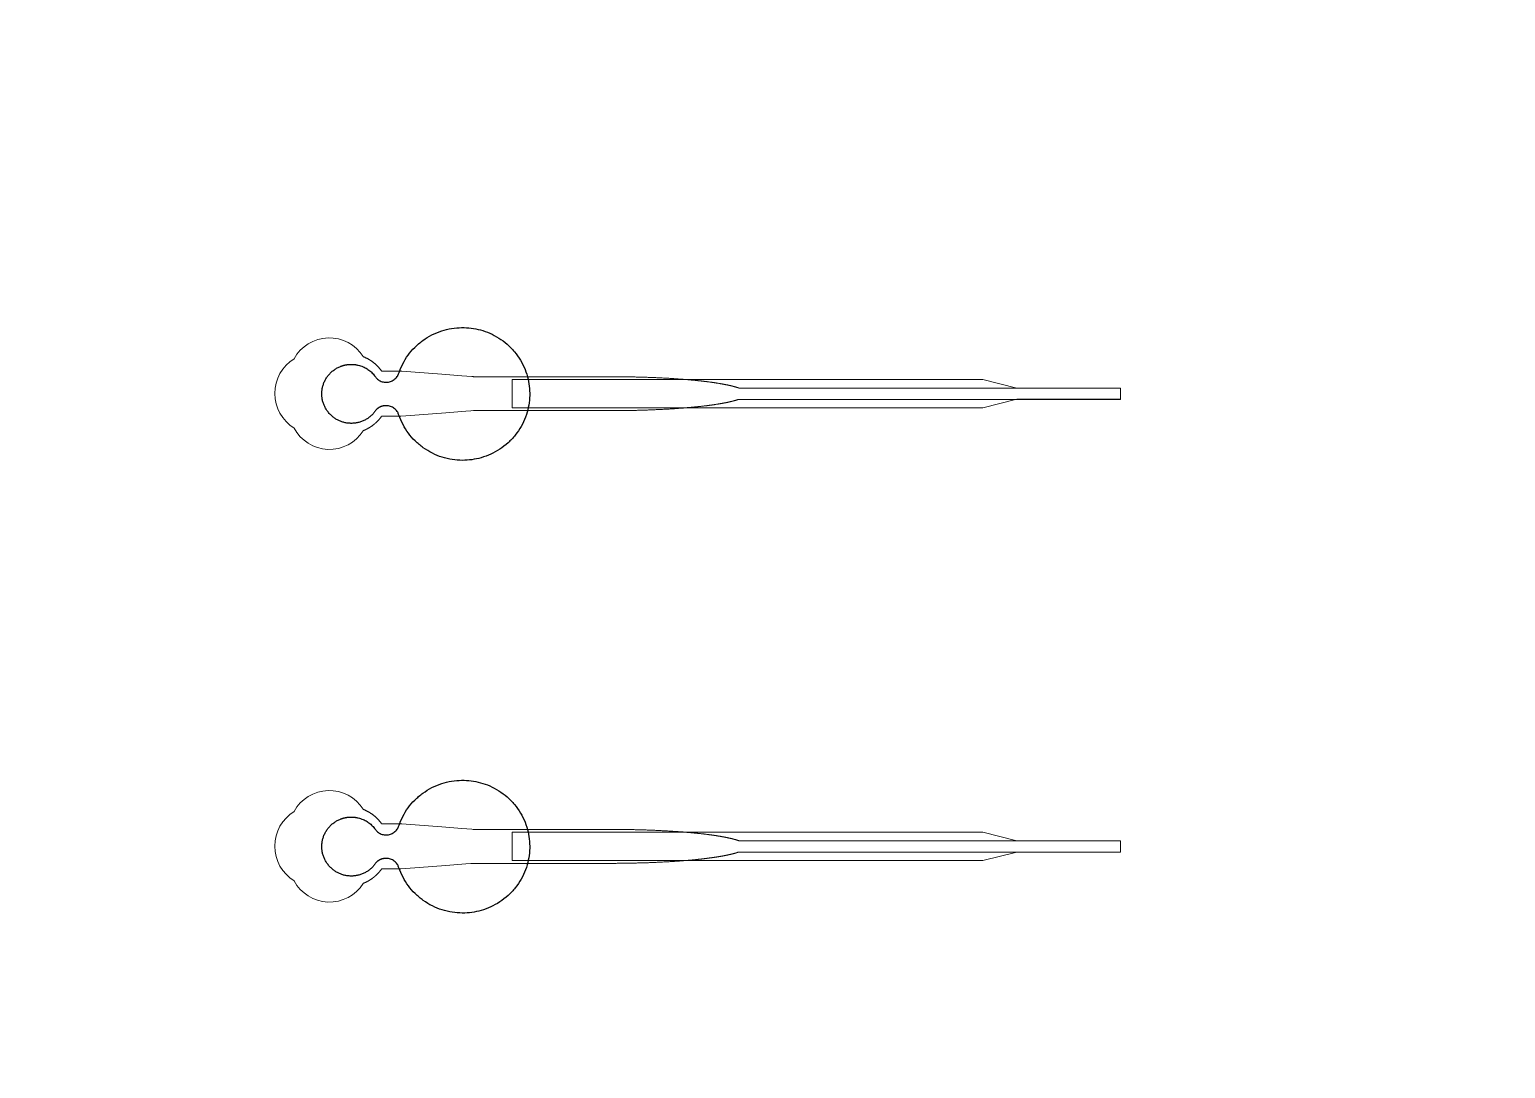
# Model space of a CAD drawing. Header units: inches. Extents: x -52997 to 52003, y -52254 to 52746.
# Drawn here: x 5140 to 11659, y -10988 to -6398 of the extents above; entities that cross this region are included whole.
import ezdxf

# ---------------------------------------------------------------- set-up
doc = ezdxf.new("R2010")
doc.units = ezdxf.units.IN
doc.header["$MEASUREMENT"] = 0
doc.layers.add('1', color=1, linetype='Continuous')
doc.layers.add('2', color=140, linetype='Continuous', lineweight=0)
doc.layers.add('3', color=90, linetype='Continuous', lineweight=0)

msp = doc.modelspace()

# ---------------------------------------------------------------- linework, layer by layer
at = {"layer": '1'}
for points in [[(-16283.4, -47485.7), (0, -47485.7), (16283.4, -47485.7, 5.999107)], [(-16250, -47285.7), (0, -47285.7), (16250, -47285.7, 5.986812)], [(-13685.8, -45485.7), (0, -45485.7), (13685.8, -45485.7, 6.794322)]]:
    msp.add_lwpolyline(points, format="xyb", close=True, dxfattribs=at)
msp.add_circle((-497.2, 245.8), 52500, dxfattribs=at)
for points in [[(6670.7, -8078.6), (6692.9, -8055.5), (6724.6, -8060.7), (6756.2, -8065.9), (6769.8, -8094.9), (6845.2, -8335.8), (7097.3, -8298.1), (7349.3, -8260.4), (7349.4, -8008.3), (7349.5, -7756.1), (7097.5, -7718.2), (6845.6, -7680.3), (6769.9, -7921.1), (6756.7, -7949.6), (6725.8, -7955.3), (6695, -7961.1), (6672.4, -7939.3), (6621, -7855.9), (6526.6, -7882), (6432.2, -7908.1), (6431.1, -8006), (6429.9, -8104), (6523.6, -8132.4), (6617.3, -8160.8), (6670.7, -8078.6)], [(6670.7, -10078.6), (6692.9, -10055.5), (6724.6, -10060.7), (6756.2, -10065.9), (6769.8, -10094.9), (6845.2, -10335.8), (7097.3, -10298.1), (7349.3, -10260.4), (7349.4, -10008.3), (7349.5, -9756.1), (7097.5, -9718.2), (6845.6, -9680.3), (6769.9, -9921.1), (6756.7, -9949.6), (6725.8, -9955.3), (6695, -9961.1), (6672.4, -9939.3), (6621, -9855.9), (6526.6, -9882), (6432.2, -9908.1), (6431.1, -10006), (6429.9, -10104), (6523.6, -10132.4), (6617.3, -10160.8), (6670.7, -10078.6)]]:
    msp.add_rational_spline(points, [1, 0.884783429184, 1, 0.884783429184, 1, 0.758252289935, 1, 0.758252289935, 1, 0.758252289935, 1, 0.758252289935, 1, 0.888941908896, 1, 0.888941908896, 1, 0.79946124759, 1, 0.79946124759, 1, 0.79946124759, 1, 0.79946124759, 1], degree=2, knots=[0, 0, 0, 0.969535, 0.969535, 1.939069, 1.939069, 3.359405, 3.359405, 4.779741, 4.779741, 6.200078, 6.200078, 7.620414, 7.620414, 8.571947, 8.571947, 9.52348, 9.52348, 10.812277, 10.812277, 12.101074, 12.101074, 13.389871, 13.389871, 14.678668, 14.678668, 14.678668], dxfattribs=at)
at = {"layer": '2'}
for points in [[(-16283.4, -47485.7), (0, -47485.7), (16283.4, -47485.7, 5.999107)], [(-16250, -47285.7), (0, -47285.7), (16250, -47285.7, 5.986812)], [(-13685.8, -45485.7), (0, -45485.7), (13685.8, -45485.7, 6.794322)], [(6613.5, -8170.4), (6613.8, -8170.3), (6614.6, -8170), (6615.5, -8169.7), (6616.3, -8169.3), (6617.2, -8169), (6618, -8168.6), (6618.9, -8168.3), (6619.7, -8167.9), (6620.6, -8167.5), (6621.4, -8167.2), (6622.3, -8166.8), (6623.1, -8166.4), (6624, -8166), (6624.8, -8165.6), (6625.7, -8165.2), (6626.6, -8164.8), (6627.4, -8164.4), (6628.3, -8163.9), (6629.1, -8163.5), (6630, -8163.1), (6630.8, -8162.6), (6631.7, -8162.2), (6632.6, -8161.7), (6633.4, -8161.3), (6634.3, -8160.8), (6635.1, -8160.3), (6636, -8159.9), (6636.8, -8159.4), (6637.7, -8158.9), (6638.6, -8158.4), (6639.4, -8157.9), (6640.3, -8157.4), (6641.1, -8156.9), (6642, -8156.4), (6642.8, -8155.8), (6643.7, -8155.3), (6644.5, -8154.8), (6645.4, -8154.2), (6646.2, -8153.7), (6647, -8153.1), (6647.9, -8152.6), (6648.7, -8152), (6649.5, -8151.4), (6650.4, -8150.9), (6651.2, -8150.3), (6652, -8149.7), (6652.9, -8149.1), (6653.7, -8148.5), (6654.5, -8147.9), (6655.3, -8147.3), (6656.2, -8146.7), (6657, -8146.1), (6657.8, -8145.5), (6658.6, -8144.8), (6659.4, -8144.2), (6660.2, -8143.6), (6661, -8142.9), (6661.8, -8142.3), (6662.6, -8141.7), (6663.4, -8141), (6664.1, -8140.4), (6664.9, -8139.7), (6665.7, -8139), (6666.5, -8138.4), (6667.2, -8137.7), (6668, -8137), (6668.8, -8136.3), (6669.5, -8135.7), (6670.3, -8135), (6671, -8134.3), (6671.8, -8133.6), (6672.5, -8132.9), (6673.2, -8132.2), (6674, -8131.5), (6674.7, -8130.8), (6675.4, -8130.1), (6676.1, -8129.3), (6676.8, -8128.6), (6677.5, -8127.9), (6678.2, -8127.2), (6678.9, -8126.4), (6679.6, -8125.7), (6680.3, -8125), (6681, -8124.3), (6681.7, -8123.5), (6682.3, -8122.8), (6683, -8122), (6683.7, -8121.3), (6684.3, -8120.5), (6684.9, -8119.8), (6685.6, -8119), (6686.2, -8118.3), (6686.8, -8117.5), (6687.5, -8116.8), (6688.1, -8116), (6688.7, -8115.3), (6689.3, -8114.5), (6689.9, -8113.7), (6690.5, -8113), (6691.1, -8112.2), (6691.7, -8111.4), (6692.2, -8110.7), (6692.8, -8109.9), (6693.3, -8109.1), (6693.9, -8108.4), (6694.4, -8107.6), (6695, -8106.8), (6738.6, -8106.8), (6760.4, -8106.8), (6771.3, -8106.8), (6774, -8106.8), (6775.4, -8106.8), (6775.4, -8106.8), (6775.4, -8106.8), (6775.4, -8106.8), (6775.4, -8106.8), (6775.4, -8106.8), (6775.5, -8106.8), (6775.9, -8106.8), (6776.6, -8106.7), (6777.9, -8106.6), (6780.7, -8106.4), (6802.8, -8104.7), (6979.4, -8091.2), (7067.8, -8084.4), (7089.8, -8082.7), (7100.9, -8081.9), (7101.2, -8081.8), (7101.3, -8081.8), (7101.3, -8081.8), (7101.4, -8081.8), (7101.5, -8081.8), (7101.9, -8081.8), (7362.4, -8081.8), (7368.6, -8081.8), (7381.2, -8081.8), (7481.7, -8081.8), (7682.7, -8081.8), (7695.3, -8081.8), (7701.6, -8081.8), (7704.7, -8081.8), (7706.3, -8081.8), (7706.7, -8081.8), (7706.9, -8081.8), (7707, -8081.8), (7707, -8081.8), (7707.1, -8081.8), (7707.1, -8081.8), (7707.6, -8081.8), (7712.2, -8081.8), (7716.8, -8081.8), (7721.5, -8081.8), (7726.1, -8081.8), (7730.7, -8081.8), (7735.4, -8081.7), (7740.1, -8081.7), (7744.7, -8081.7), (7749.4, -8081.6), (7754.1, -8081.6), (7758.8, -8081.6), (7763.6, -8081.5), (7768.3, -8081.4), (7773, -8081.4), (7777.8, -8081.3), (7782.5, -8081.2), (7787.3, -8081.2), (7792.1, -8081.1), (7796.9, -8081), (7801.7, -8080.9), (7806.5, -8080.8), (7811.3, -8080.7), (7816.1, -8080.6), (7820.9, -8080.5), (7825.7, -8080.3), (7830.5, -8080.2), (7835.3, -8080.1), (7840.2, -8080), (7845, -8079.8), (7849.8, -8079.7), (7854.7, -8079.5), (7859.5, -8079.4), (7864.3, -8079.2), (7869.2, -8079), (7874, -8078.9), (7878.8, -8078.7), (7883.6, -8078.5), (7888.5, -8078.3), (7893.3, -8078.1), (7898.1, -8077.9), (7902.9, -8077.7), (7907.7, -8077.5), (7912.5, -8077.3), (7917.3, -8077.1), (7922.1, -8076.8), (7926.9, -8076.6), (7931.7, -8076.4), (7936.5, -8076.1), (7941.2, -8075.9), (7946, -8075.6), (7950.7, -8075.4), (7955.5, -8075.1), (7960.2, -8074.8), (7964.9, -8074.6), (7969.6, -8074.3), (7974.3, -8074), (7978.9, -8073.7), (7983.6, -8073.4), (7988.2, -8073.1), (7992.8, -8072.8), (7997.4, -8072.5), (8002, -8072.1), (8006.6, -8071.8), (8008.9, -8071.6), (8011.2, -8071.5), (8013.4, -8071.3), (8015.7, -8071.1), (8018, -8071), (8020.2, -8070.8), (8022.5, -8070.6), (8024.7, -8070.5), (8027, -8070.3), (8029.2, -8070.1), (8031.4, -8069.9), (8033.6, -8069.7), (8035.9, -8069.6), (8038.1, -8069.4), (8040.3, -8069.2), (8042.5, -8069), (8044.7, -8068.8), (8046.9, -8068.6), (8049.1, -8068.5), (8051.3, -8068.3), (8053.4, -8068.1), (8055.6, -8067.9), (8057.8, -8067.7), (8059.9, -8067.5), (8062.1, -8067.3), (8064.2, -8067.1), (8066.3, -8066.9), (8068.5, -8066.7), (8070.6, -8066.5), (8072.7, -8066.3), (8074.8, -8066.1), (8076.9, -8065.9), (8079, -8065.7), (8081.1, -8065.5), (8083.2, -8065.3), (8085.3, -8065.1), (8087.4, -8064.8), (8089.4, -8064.6), (8091.5, -8064.4), (8093.5, -8064.2), (8095.6, -8064), (8097.6, -8063.8), (8099.6, -8063.5), (8101.6, -8063.3), (8103.7, -8063.1), (8105.7, -8062.9), (8107.7, -8062.7), (8109.6, -8062.4), (8111.6, -8062.2), (8113.6, -8062), (8115.6, -8061.8), (8117.5, -8061.5), (8119.5, -8061.3), (8121.4, -8061.1), (8123.3, -8060.8), (8125.3, -8060.6), (8127.2, -8060.4), (8129.1, -8060.1), (8131, -8059.9), (8132.9, -8059.7), (8134.8, -8059.4), (8136.6, -8059.2), (8138.5, -8058.9), (8140.4, -8058.7), (8142.2, -8058.5), (8144.1, -8058.2), (8145.9, -8058), (8147.7, -8057.7), (8149.5, -8057.5), (8151.3, -8057.2), (8153.1, -8057), (8154.9, -8056.7), (8156.7, -8056.5), (8158.4, -8056.2), (8160.2, -8056), (8161.9, -8055.7), (8163.7, -8055.5), (8165.4, -8055.2), (8167.1, -8055), (8168.8, -8054.7), (8170.5, -8054.5), (8172.2, -8054.2), (8173.9, -8053.9), (8175.6, -8053.7), (8177.3, -8053.4), (8178.9, -8053.2), (8180.6, -8052.9), (8182.2, -8052.6), (8183.8, -8052.4), (8185.4, -8052.1), (8187, -8051.8), (8188.6, -8051.6), (8190.2, -8051.3), (8191.8, -8051), (8193.3, -8050.8), (8194.9, -8050.5), (8196.4, -8050.2), (8198, -8050), (8199.5, -8049.7), (8201, -8049.4), (8202.5, -8049.1), (8204, -8048.9), (8205.5, -8048.6), (8206.9, -8048.3), (8208.4, -8048), (8209.9, -8047.8), (8211.3, -8047.5), (8212.7, -8047.2), (8214.1, -8046.9), (8215.6, -8046.6), (8217, -8046.4), (8218.3, -8046.1), (8219.7, -8045.8), (8221.1, -8045.5), (8222.4, -8045.2), (8223.8, -8044.9), (8225.1, -8044.7), (8226.4, -8044.4), (8227.7, -8044.1), (8229, -8043.8), (8230.3, -8043.5), (8231.6, -8043.2), (8232.9, -8043), (8234.1, -8042.7), (8235.4, -8042.4), (8236.6, -8042.1), (8237.9, -8041.8), (8239.1, -8041.5), (8240.3, -8041.2), (8241.5, -8040.9), (8242.6, -8040.6), (8243.8, -8040.3), (8245, -8040.1), (8246.1, -8039.8), (8247.3, -8039.5), (8248.4, -8039.2), (8249.5, -8038.9), (8250.6, -8038.6), (8251.7, -8038.3), (8252.8, -8038), (8253.9, -8037.7), (8254.9, -8037.4), (8256, -8037.1), (8257, -8036.8), (8258, -8036.5), (8259.1, -8036.2), (8260.1, -8035.9), (8261, -8035.6), (8262, -8035.3), (8263, -8035), (8264, -8034.7), (8264.9, -8034.4), (8265.9, -8034.1), (8266.8, -8033.8), (8267.7, -8033.5), (8268.6, -8033.2), (8269.5, -8032.9), (8270.4, -8032.6), (8271.3, -8032.3), (8272.7, -8031.9), (9958.3, -8032), (9958.3, -7981.8), (8272.7, -7981.8), (8272.5, -7981.7), (8271.6, -7981.4), (8270.7, -7981.1), (8269.8, -7980.8), (8269, -7980.5), (8268, -7980.2), (8267.1, -7979.9), (8266.2, -7979.6), (8265.3, -7979.3), (8264.3, -7979), (8263.4, -7978.7), (8262.4, -7978.4), (8261.4, -7978.1), (8260.4, -7977.8), (8259.4, -7977.5), (8258.4, -7977.2), (8257.4, -7976.9), (8256.3, -7976.6), (8255.3, -7976.3), (8254.2, -7976.1), (8253.1, -7975.8), (8252.1, -7975.5), (8251, -7975.2), (8249.9, -7974.9), (8248.7, -7974.6), (8247.6, -7974.3), (8246.5, -7974), (8245.3, -7973.7), (8244.2, -7973.4), (8243, -7973.1), (8241.8, -7972.8), (8240.6, -7972.5), (8239.4, -7972.2), (8238.2, -7971.9), (8237, -7971.7), (8235.7, -7971.4), (8234.5, -7971.1), (8233.2, -7970.8), (8232, -7970.5), (8230.7, -7970.2), (8229.4, -7969.9), (8228.1, -7969.6), (8226.8, -7969.4), (8225.5, -7969.1), (8224.1, -7968.8), (8222.8, -7968.5), (8221.4, -7968.2), (8220.1, -7967.9), (8218.7, -7967.7), (8217.3, -7967.4), (8215.9, -7967.1), (8214.5, -7966.8), (8213.1, -7966.5), (8211.7, -7966.3), (8210.2, -7966), (8208.8, -7965.7), (8207.3, -7965.4), (8205.8, -7965.1), (8204.3, -7964.9), (8202.9, -7964.6), (8201.4, -7964.3), (8199.8, -7964), (8198.3, -7963.8), (8196.8, -7963.5), (8195.2, -7963.2), (8193.7, -7963), (8192.1, -7962.7), (8190.6, -7962.4), (8189, -7962.2), (8187.4, -7961.9), (8185.8, -7961.6), (8184.2, -7961.4), (8182.5, -7961.1), (8180.9, -7960.8), (8179.3, -7960.6), (8177.6, -7960.3), (8175.9, -7960), (8174.3, -7959.8), (8172.6, -7959.5), (8170.9, -7959.3), (8169.2, -7959), (8167.5, -7958.7), (8165.8, -7958.5), (8164, -7958.2), (8162.3, -7958), (8160.6, -7957.7), (8158.8, -7957.5), (8157, -7957.2), (8155.3, -7957), (8153.5, -7956.7), (8151.7, -7956.5), (8149.9, -7956.2), (8148.1, -7956), (8146.3, -7955.7), (8144.4, -7955.5), (8142.6, -7955.2), (8140.7, -7955), (8138.9, -7954.8), (8137, -7954.5), (8135.1, -7954.3), (8133.3, -7954), (8131.4, -7953.8), (8129.5, -7953.6), (8127.6, -7953.3), (8125.7, -7953.1), (8123.7, -7952.9), (8121.8, -7952.6), (8119.9, -7952.4), (8117.9, -7952.2), (8116, -7951.9), (8114, -7951.7), (8112, -7951.5), (8110.1, -7951.3), (8108.1, -7951), (8106.1, -7950.8), (8104.1, -7950.6), (8102.1, -7950.4), (8100.1, -7950.2), (8098, -7949.9), (8096, -7949.7), (8094, -7949.5), (8091.9, -7949.3), (8089.9, -7949.1), (8087.8, -7948.9), (8085.7, -7948.7), (8083.7, -7948.4), (8081.6, -7948.2), (8079.5, -7948), (8077.4, -7947.8), (8075.3, -7947.6), (8073.2, -7947.4), (8071.1, -7947.2), (8069, -7947), (8066.8, -7946.8), (8064.7, -7946.6), (8062.6, -7946.4), (8060.4, -7946.2), (8058.3, -7946), (8056.1, -7945.8), (8053.9, -7945.6), (8051.8, -7945.4), (8049.6, -7945.3), (8047.4, -7945.1), (8045.2, -7944.9), (8043, -7944.7), (8040.8, -7944.5), (8038.6, -7944.3), (8036.4, -7944.1), (8034.2, -7944), (8032, -7943.8), (8029.8, -7943.6), (8027.5, -7943.4), (8025.3, -7943.2), (8023, -7943.1), (8020.8, -7942.9), (8018.6, -7942.7), (8016.3, -7942.6), (8014, -7942.4), (8011.8, -7942.2), (8009.5, -7942.1), (8005, -7941.7), (8000.4, -7941.4), (7995.8, -7941.1), (7991.2, -7940.8), (7986.6, -7940.5), (7982, -7940.2), (7977.3, -7939.9), (7972.7, -7939.6), (7968, -7939.3), (7963.3, -7939), (7958.6, -7938.7), (7953.9, -7938.5), (7949.2, -7938.2), (7944.4, -7937.9), (7939.7, -7937.7), (7935, -7937.5), (7930.2, -7937.2), (7925.4, -7937), (7920.7, -7936.7), (7915.9, -7936.5), (7911.1, -7936.3), (7906.3, -7936.1), (7901.5, -7935.9), (7896.7, -7935.7), (7891.9, -7935.5), (7887.1, -7935.3), (7882.3, -7935.1), (7877.5, -7934.9), (7872.7, -7934.7), (7867.9, -7934.6), (7863.1, -7934.4), (7858.3, -7934.3), (7853.5, -7934.1), (7848.7, -7933.9), (7843.9, -7933.8), (7839.1, -7933.7), (7834.3, -7933.5), (7829.5, -7933.4), (7824.7, -7933.3), (7819.9, -7933.2), (7815.1, -7933.1), (7810.3, -7932.9), (7805.6, -7932.8), (7800.8, -7932.8), (7796, -7932.7), (7791.3, -7932.6), (7786.5, -7932.5), (7781.8, -7932.4), (7777.1, -7932.3), (7772.3, -7932.3), (7767.6, -7932.2), (7762.9, -7932.2), (7758.2, -7932.1), (7753.6, -7932.1), (7748.9, -7932), (7744.2, -7932), (7739.6, -7931.9), (7735, -7931.9), (7730.3, -7931.9), (7725.7, -7931.9), (7721.1, -7931.9), (7718.8, -7931.8), (7718.3, -7931.8), (7718, -7931.8), (7717.8, -7931.8), (7717.6, -7931.8), (7716, -7931.8), (7709.7, -7931.8), (7696.9, -7931.8), (7645.9, -7931.8), (7442, -7931.8), (7391, -7931.8), (7365.5, -7931.8), (7359.1, -7931.8), (7357.5, -7931.8), (7101.8, -7931.8), (7101.4, -7931.8), (7101.3, -7931.8), (7101.3, -7931.8), (7101.3, -7931.8), (7101.2, -7931.8), (7100.8, -7931.8), (7099.5, -7931.7), (7093.9, -7931.3), (7049.8, -7927.9), (6961.4, -7921.1), (6784.8, -7907.6), (6779.3, -7907.1), (6776.5, -7906.9), (6775.8, -7906.9), (6775.5, -7906.8), (6775.4, -7906.8), (6775.4, -7906.8), (6775.4, -7906.8), (6775.4, -7906.8), (6775.4, -7906.8), (6775.3, -7906.8), (6775, -7906.8), (6772.3, -7906.8), (6766.8, -7906.8), (6755.9, -7906.8), (6734.1, -7906.8), (6712.3, -7906.8), (6701.4, -7906.8), (6696, -7906.8), (6695.3, -7906.8), (6695.1, -7906.8), (6695.1, -7906.8), (6695, -7906.8), (6695, -7906.8), (6695, -7906.8), (6695, -7906.8), (6694.6, -7906.2), (6693.8, -7905.1), (6693, -7904), (6692.2, -7902.9), (6691.3, -7901.8), (6690.5, -7900.6), (6689.6, -7899.5), (6688.7, -7898.4), (6687.8, -7897.3), (6686.9, -7896.2), (6686, -7895.1), (6685.1, -7894), (6684.2, -7892.9), (6683.2, -7891.8), (6682.2, -7890.7), (6681.3, -7889.6), (6680.3, -7888.5), (6679.3, -7887.5), (6678.3, -7886.4), (6677.2, -7885.3), (6676.2, -7884.3), (6675.1, -7883.2), (6674.1, -7882.2), (6673, -7881.1), (6671.9, -7880.1), (6670.8, -7879), (6669.7, -7878), (6668.6, -7877), (6667.4, -7876), (6666.3, -7875), (6665.1, -7874), (6664, -7873), (6662.8, -7872), (6661.6, -7871), (6660.4, -7870.1), (6659.2, -7869.1), (6658, -7868.2), (6656.8, -7867.2), (6655.5, -7866.3), (6654.3, -7865.4), (6653, -7864.5), (6651.7, -7863.6), (6650.5, -7862.7), (6649.2, -7861.8), (6647.9, -7861), (6646.6, -7860.1), (6645.3, -7859.3), (6643.9, -7858.4), (6642.6, -7857.6), (6641.3, -7856.8), (6639.9, -7856), (6638.6, -7855.2), (6637.2, -7854.4), (6635.9, -7853.6), (6634.5, -7852.9), (6633.1, -7852.1), (6631.7, -7851.4), (6630.3, -7850.7), (6629, -7850), (6627.6, -7849.3), (6626.1, -7848.6), (6624.7, -7848), (6623.3, -7847.3), (6621.9, -7846.7), (6620.5, -7846.1), (6619.1, -7845.5), (6617.6, -7844.9), (6616.2, -7844.3), (6614.8, -7843.7), (6613.5, -7843.2, 0.576044), (6309, -7852.6, 0.560065), (6309, -8159.1, 0.578435)], [(6613.5, -10170.4), (6613.8, -10170.3), (6614.6, -10170), (6615.5, -10169.7), (6616.3, -10169.3), (6617.2, -10169), (6618, -10168.6), (6618.9, -10168.3), (6619.7, -10167.9), (6620.6, -10167.5), (6621.4, -10167.2), (6622.3, -10166.8), (6623.1, -10166.4), (6624, -10166), (6624.8, -10165.6), (6625.7, -10165.2), (6626.6, -10164.8), (6627.4, -10164.4), (6628.3, -10163.9), (6629.1, -10163.5), (6630, -10163.1), (6630.8, -10162.6), (6631.7, -10162.2), (6632.6, -10161.7), (6633.4, -10161.3), (6634.3, -10160.8), (6635.1, -10160.3), (6636, -10159.9), (6636.8, -10159.4), (6637.7, -10158.9), (6638.6, -10158.4), (6639.4, -10157.9), (6640.3, -10157.4), (6641.1, -10156.9), (6642, -10156.4), (6642.8, -10155.8), (6643.7, -10155.3), (6644.5, -10154.8), (6645.4, -10154.2), (6646.2, -10153.7), (6647, -10153.1), (6647.9, -10152.6), (6648.7, -10152), (6649.5, -10151.4), (6650.4, -10150.9), (6651.2, -10150.3), (6652, -10149.7), (6652.9, -10149.1), (6653.7, -10148.5), (6654.5, -10147.9), (6655.3, -10147.3), (6656.2, -10146.7), (6657, -10146.1), (6657.8, -10145.5), (6658.6, -10144.8), (6659.4, -10144.2), (6660.2, -10143.6), (6661, -10142.9), (6661.8, -10142.3), (6662.6, -10141.7), (6663.4, -10141), (6664.1, -10140.4), (6664.9, -10139.7), (6665.7, -10139), (6666.5, -10138.4), (6667.2, -10137.7), (6668, -10137), (6668.8, -10136.3), (6669.5, -10135.7), (6670.3, -10135), (6671, -10134.3), (6671.8, -10133.6), (6672.5, -10132.9), (6673.2, -10132.2), (6674, -10131.5), (6674.7, -10130.8), (6675.4, -10130.1), (6676.1, -10129.3), (6676.8, -10128.6), (6677.5, -10127.9), (6678.2, -10127.2), (6678.9, -10126.4), (6679.6, -10125.7), (6680.3, -10125), (6681, -10124.3), (6681.7, -10123.5), (6682.3, -10122.8), (6683, -10122), (6683.7, -10121.3), (6684.3, -10120.5), (6684.9, -10119.8), (6685.6, -10119), (6686.2, -10118.3), (6686.8, -10117.5), (6687.5, -10116.8), (6688.1, -10116), (6688.7, -10115.3), (6689.3, -10114.5), (6689.9, -10113.7), (6690.5, -10113), (6691.1, -10112.2), (6691.7, -10111.4), (6692.2, -10110.7), (6692.8, -10109.9), (6693.3, -10109.1), (6693.9, -10108.4), (6694.4, -10107.6), (6695, -10106.8), (6738.6, -10106.8), (6760.4, -10106.8), (6771.3, -10106.8), (6774, -10106.8), (6775.4, -10106.8), (6775.4, -10106.8), (6775.4, -10106.8), (6775.4, -10106.8), (6775.4, -10106.8), (6775.4, -10106.8), (6775.5, -10106.8), (6775.9, -10106.8), (6776.6, -10106.7), (6777.9, -10106.6), (6780.7, -10106.4), (6802.8, -10104.7), (6979.4, -10091.2), (7067.8, -10084.4), (7089.8, -10082.7), (7100.9, -10081.9), (7101.2, -10081.8), (7101.3, -10081.8), (7101.3, -10081.8), (7101.4, -10081.8), (7101.5, -10081.8), (7101.9, -10081.8), (7362.4, -10081.8), (7368.6, -10081.8), (7381.2, -10081.8), (7481.7, -10081.8), (7682.7, -10081.8), (7695.3, -10081.8), (7701.6, -10081.8), (7704.7, -10081.8), (7706.3, -10081.8), (7706.7, -10081.8), (7706.9, -10081.8), (7707, -10081.8), (7707, -10081.8), (7707.1, -10081.8), (7707.1, -10081.8), (7707.6, -10081.8), (7712.2, -10081.8), (7716.8, -10081.8), (7721.5, -10081.8), (7726.1, -10081.8), (7730.7, -10081.8), (7735.4, -10081.7), (7740.1, -10081.7), (7744.7, -10081.7), (7749.4, -10081.6), (7754.1, -10081.6), (7758.8, -10081.6), (7763.6, -10081.5), (7768.3, -10081.4), (7773, -10081.4), (7777.8, -10081.3), (7782.5, -10081.2), (7787.3, -10081.2), (7792.1, -10081.1), (7796.9, -10081), (7801.7, -10080.9), (7806.5, -10080.8), (7811.3, -10080.7), (7816.1, -10080.6), (7820.9, -10080.5), (7825.7, -10080.3), (7830.5, -10080.2), (7835.3, -10080.1), (7840.2, -10080), (7845, -10079.8), (7849.8, -10079.7), (7854.7, -10079.5), (7859.5, -10079.4), (7864.3, -10079.2), (7869.2, -10079), (7874, -10078.9), (7878.8, -10078.7), (7883.6, -10078.5), (7888.5, -10078.3), (7893.3, -10078.1), (7898.1, -10077.9), (7902.9, -10077.7), (7907.7, -10077.5), (7912.5, -10077.3), (7917.3, -10077.1), (7922.1, -10076.8), (7926.9, -10076.6), (7931.7, -10076.4), (7936.5, -10076.1), (7941.2, -10075.9), (7946, -10075.6), (7950.7, -10075.4), (7955.5, -10075.1), (7960.2, -10074.8), (7964.9, -10074.6), (7969.6, -10074.3), (7974.3, -10074), (7978.9, -10073.7), (7983.6, -10073.4), (7988.2, -10073.1), (7992.8, -10072.8), (7997.4, -10072.5), (8002, -10072.1), (8006.6, -10071.8), (8008.9, -10071.6), (8011.2, -10071.5), (8013.4, -10071.3), (8015.7, -10071.1), (8018, -10071), (8020.2, -10070.8), (8022.5, -10070.6), (8024.7, -10070.5), (8027, -10070.3), (8029.2, -10070.1), (8031.4, -10069.9), (8033.6, -10069.7), (8035.9, -10069.6), (8038.1, -10069.4), (8040.3, -10069.2), (8042.5, -10069), (8044.7, -10068.8), (8046.9, -10068.6), (8049.1, -10068.5), (8051.3, -10068.3), (8053.4, -10068.1), (8055.6, -10067.9), (8057.8, -10067.7), (8059.9, -10067.5), (8062.1, -10067.3), (8064.2, -10067.1), (8066.3, -10066.9), (8068.5, -10066.7), (8070.6, -10066.5), (8072.7, -10066.3), (8074.8, -10066.1), (8076.9, -10065.9), (8079, -10065.7), (8081.1, -10065.5), (8083.2, -10065.3), (8085.3, -10065.1), (8087.4, -10064.8), (8089.4, -10064.6), (8091.5, -10064.4), (8093.5, -10064.2), (8095.6, -10064), (8097.6, -10063.8), (8099.6, -10063.5), (8101.6, -10063.3), (8103.7, -10063.1), (8105.7, -10062.9), (8107.7, -10062.7), (8109.6, -10062.4), (8111.6, -10062.2), (8113.6, -10062), (8115.6, -10061.8), (8117.5, -10061.5), (8119.5, -10061.3), (8121.4, -10061.1), (8123.3, -10060.8), (8125.3, -10060.6), (8127.2, -10060.4), (8129.1, -10060.1), (8131, -10059.9), (8132.9, -10059.7), (8134.8, -10059.4), (8136.6, -10059.2), (8138.5, -10058.9), (8140.4, -10058.7), (8142.2, -10058.5), (8144.1, -10058.2), (8145.9, -10058), (8147.7, -10057.7), (8149.5, -10057.5), (8151.3, -10057.2), (8153.1, -10057), (8154.9, -10056.7), (8156.7, -10056.5), (8158.4, -10056.2), (8160.2, -10056), (8161.9, -10055.7), (8163.7, -10055.5), (8165.4, -10055.2), (8167.1, -10055), (8168.8, -10054.7), (8170.5, -10054.5), (8172.2, -10054.2), (8173.9, -10053.9), (8175.6, -10053.7), (8177.3, -10053.4), (8178.9, -10053.2), (8180.6, -10052.9), (8182.2, -10052.6), (8183.8, -10052.4), (8185.4, -10052.1), (8187, -10051.8), (8188.6, -10051.6), (8190.2, -10051.3), (8191.8, -10051), (8193.3, -10050.8), (8194.9, -10050.5), (8196.4, -10050.2), (8198, -10050), (8199.5, -10049.7), (8201, -10049.4), (8202.5, -10049.1), (8204, -10048.9), (8205.5, -10048.6), (8206.9, -10048.3), (8208.4, -10048), (8209.9, -10047.8), (8211.3, -10047.5), (8212.7, -10047.2), (8214.1, -10046.9), (8215.6, -10046.6), (8217, -10046.4), (8218.3, -10046.1), (8219.7, -10045.8), (8221.1, -10045.5), (8222.4, -10045.2), (8223.8, -10044.9), (8225.1, -10044.7), (8226.4, -10044.4), (8227.7, -10044.1), (8229, -10043.8), (8230.3, -10043.5), (8231.6, -10043.2), (8232.9, -10043), (8234.1, -10042.7), (8235.4, -10042.4), (8236.6, -10042.1), (8237.9, -10041.8), (8239.1, -10041.5), (8240.3, -10041.2), (8241.5, -10040.9), (8242.6, -10040.6), (8243.8, -10040.3), (8245, -10040.1), (8246.1, -10039.8), (8247.3, -10039.5), (8248.4, -10039.2), (8249.5, -10038.9), (8250.6, -10038.6), (8251.7, -10038.3), (8252.8, -10038), (8253.9, -10037.7), (8254.9, -10037.4), (8256, -10037.1), (8257, -10036.8), (8258, -10036.5), (8259.1, -10036.2), (8260.1, -10035.9), (8261, -10035.6), (8262, -10035.3), (8263, -10035), (8264, -10034.7), (8264.9, -10034.4), (8265.9, -10034.1), (8266.8, -10033.8), (8267.7, -10033.5), (8268.6, -10033.2), (8269.5, -10032.9), (8270.4, -10032.6), (8271.3, -10032.3), (8272.7, -10031.9), (9958.3, -10032), (9958.3, -9981.8), (8272.7, -9981.8), (8272.5, -9981.7), (8271.6, -9981.4), (8270.7, -9981.1), (8269.8, -9980.8), (8269, -9980.5), (8268, -9980.2), (8267.1, -9979.9), (8266.2, -9979.6), (8265.3, -9979.3), (8264.3, -9979), (8263.4, -9978.7), (8262.4, -9978.4), (8261.4, -9978.1), (8260.4, -9977.8), (8259.4, -9977.5), (8258.4, -9977.2), (8257.4, -9976.9), (8256.3, -9976.6), (8255.3, -9976.3), (8254.2, -9976.1), (8253.1, -9975.8), (8252.1, -9975.5), (8251, -9975.2), (8249.9, -9974.9), (8248.7, -9974.6), (8247.6, -9974.3), (8246.5, -9974), (8245.3, -9973.7), (8244.2, -9973.4), (8243, -9973.1), (8241.8, -9972.8), (8240.6, -9972.5), (8239.4, -9972.2), (8238.2, -9971.9), (8237, -9971.7), (8235.7, -9971.4), (8234.5, -9971.1), (8233.2, -9970.8), (8232, -9970.5), (8230.7, -9970.2), (8229.4, -9969.9), (8228.1, -9969.6), (8226.8, -9969.4), (8225.5, -9969.1), (8224.1, -9968.8), (8222.8, -9968.5), (8221.4, -9968.2), (8220.1, -9967.9), (8218.7, -9967.7), (8217.3, -9967.4), (8215.9, -9967.1), (8214.5, -9966.8), (8213.1, -9966.5), (8211.7, -9966.3), (8210.2, -9966), (8208.8, -9965.7), (8207.3, -9965.4), (8205.8, -9965.1), (8204.3, -9964.9), (8202.9, -9964.6), (8201.4, -9964.3), (8199.8, -9964), (8198.3, -9963.8), (8196.8, -9963.5), (8195.2, -9963.2), (8193.7, -9963), (8192.1, -9962.7), (8190.6, -9962.4), (8189, -9962.2), (8187.4, -9961.9), (8185.8, -9961.6), (8184.2, -9961.4), (8182.5, -9961.1), (8180.9, -9960.8), (8179.3, -9960.6), (8177.6, -9960.3), (8175.9, -9960), (8174.3, -9959.8), (8172.6, -9959.5), (8170.9, -9959.3), (8169.2, -9959), (8167.5, -9958.7), (8165.8, -9958.5), (8164, -9958.2), (8162.3, -9958), (8160.6, -9957.7), (8158.8, -9957.5), (8157, -9957.2), (8155.3, -9957), (8153.5, -9956.7), (8151.7, -9956.5), (8149.9, -9956.2), (8148.1, -9956), (8146.3, -9955.7), (8144.4, -9955.5), (8142.6, -9955.2), (8140.7, -9955), (8138.9, -9954.8), (8137, -9954.5), (8135.1, -9954.3), (8133.3, -9954), (8131.4, -9953.8), (8129.5, -9953.6), (8127.6, -9953.3), (8125.7, -9953.1), (8123.7, -9952.9), (8121.8, -9952.6), (8119.9, -9952.4), (8117.9, -9952.2), (8116, -9951.9), (8114, -9951.7), (8112, -9951.5), (8110.1, -9951.3), (8108.1, -9951), (8106.1, -9950.8), (8104.1, -9950.6), (8102.1, -9950.4), (8100.1, -9950.2), (8098, -9949.9), (8096, -9949.7), (8094, -9949.5), (8091.9, -9949.3), (8089.9, -9949.1), (8087.8, -9948.9), (8085.7, -9948.7), (8083.7, -9948.4), (8081.6, -9948.2), (8079.5, -9948), (8077.4, -9947.8), (8075.3, -9947.6), (8073.2, -9947.4), (8071.1, -9947.2), (8069, -9947), (8066.8, -9946.8), (8064.7, -9946.6), (8062.6, -9946.4), (8060.4, -9946.2), (8058.3, -9946), (8056.1, -9945.8), (8053.9, -9945.6), (8051.8, -9945.4), (8049.6, -9945.3), (8047.4, -9945.1), (8045.2, -9944.9), (8043, -9944.7), (8040.8, -9944.5), (8038.6, -9944.3), (8036.4, -9944.1), (8034.2, -9944), (8032, -9943.8), (8029.8, -9943.6), (8027.5, -9943.4), (8025.3, -9943.2), (8023, -9943.1), (8020.8, -9942.9), (8018.6, -9942.7), (8016.3, -9942.6), (8014, -9942.4), (8011.8, -9942.2), (8009.5, -9942.1), (8005, -9941.7), (8000.4, -9941.4), (7995.8, -9941.1), (7991.2, -9940.8), (7986.6, -9940.5), (7982, -9940.2), (7977.3, -9939.9), (7972.7, -9939.6), (7968, -9939.3), (7963.3, -9939), (7958.6, -9938.7), (7953.9, -9938.5), (7949.2, -9938.2), (7944.4, -9937.9), (7939.7, -9937.7), (7935, -9937.5), (7930.2, -9937.2), (7925.4, -9937), (7920.7, -9936.7), (7915.9, -9936.5), (7911.1, -9936.3), (7906.3, -9936.1), (7901.5, -9935.9), (7896.7, -9935.7), (7891.9, -9935.5), (7887.1, -9935.3), (7882.3, -9935.1), (7877.5, -9934.9), (7872.7, -9934.7), (7867.9, -9934.6), (7863.1, -9934.4), (7858.3, -9934.3), (7853.5, -9934.1), (7848.7, -9933.9), (7843.9, -9933.8), (7839.1, -9933.7), (7834.3, -9933.5), (7829.5, -9933.4), (7824.7, -9933.3), (7819.9, -9933.2), (7815.1, -9933.1), (7810.3, -9932.9), (7805.6, -9932.8), (7800.8, -9932.8), (7796, -9932.7), (7791.3, -9932.6), (7786.5, -9932.5), (7781.8, -9932.4), (7777.1, -9932.3), (7772.3, -9932.3), (7767.6, -9932.2), (7762.9, -9932.2), (7758.2, -9932.1), (7753.6, -9932.1), (7748.9, -9932), (7744.2, -9932), (7739.6, -9931.9), (7735, -9931.9), (7730.3, -9931.9), (7725.7, -9931.9), (7721.1, -9931.9), (7718.8, -9931.8), (7718.3, -9931.8), (7718, -9931.8), (7717.8, -9931.8), (7717.6, -9931.8), (7716, -9931.8), (7709.7, -9931.8), (7696.9, -9931.8), (7645.9, -9931.8), (7442, -9931.8), (7391, -9931.8), (7365.5, -9931.8), (7359.1, -9931.8), (7357.5, -9931.8), (7101.8, -9931.8), (7101.4, -9931.8), (7101.3, -9931.8), (7101.3, -9931.8), (7101.3, -9931.8), (7101.2, -9931.8), (7100.8, -9931.8), (7099.5, -9931.7), (7093.9, -9931.3), (7049.8, -9927.9), (6961.4, -9921.1), (6784.8, -9907.6), (6779.3, -9907.1), (6776.5, -9906.9), (6775.8, -9906.9), (6775.5, -9906.8), (6775.4, -9906.8), (6775.4, -9906.8), (6775.4, -9906.8), (6775.4, -9906.8), (6775.4, -9906.8), (6775.3, -9906.8), (6775, -9906.8), (6772.3, -9906.8), (6766.8, -9906.8), (6755.9, -9906.8), (6734.1, -9906.8), (6712.3, -9906.8), (6701.4, -9906.8), (6696, -9906.8), (6695.3, -9906.8), (6695.1, -9906.8), (6695.1, -9906.8), (6695, -9906.8), (6695, -9906.8), (6695, -9906.8), (6695, -9906.8), (6694.6, -9906.2), (6693.8, -9905.1), (6693, -9904), (6692.2, -9902.9), (6691.3, -9901.8), (6690.5, -9900.6), (6689.6, -9899.5), (6688.7, -9898.4), (6687.8, -9897.3), (6686.9, -9896.2), (6686, -9895.1), (6685.1, -9894), (6684.2, -9892.9), (6683.2, -9891.8), (6682.2, -9890.7), (6681.3, -9889.6), (6680.3, -9888.5), (6679.3, -9887.5), (6678.3, -9886.4), (6677.2, -9885.3), (6676.2, -9884.3), (6675.1, -9883.2), (6674.1, -9882.2), (6673, -9881.1), (6671.9, -9880.1), (6670.8, -9879), (6669.7, -9878), (6668.6, -9877), (6667.4, -9876), (6666.3, -9875), (6665.1, -9874), (6664, -9873), (6662.8, -9872), (6661.6, -9871), (6660.4, -9870.1), (6659.2, -9869.1), (6658, -9868.2), (6656.8, -9867.2), (6655.5, -9866.3), (6654.3, -9865.4), (6653, -9864.5), (6651.7, -9863.6), (6650.5, -9862.7), (6649.2, -9861.8), (6647.9, -9861), (6646.6, -9860.1), (6645.3, -9859.3), (6643.9, -9858.4), (6642.6, -9857.6), (6641.3, -9856.8), (6639.9, -9856), (6638.6, -9855.2), (6637.2, -9854.4), (6635.9, -9853.6), (6634.5, -9852.9), (6633.1, -9852.1), (6631.7, -9851.4), (6630.3, -9850.7), (6629, -9850), (6627.6, -9849.3), (6626.1, -9848.6), (6624.7, -9848), (6623.3, -9847.3), (6621.9, -9846.7), (6620.5, -9846.1), (6619.1, -9845.5), (6617.6, -9844.9), (6616.2, -9844.3), (6614.8, -9843.7), (6613.5, -9843.2, 0.576044), (6309, -9852.6, 0.560065), (6309, -10159.1, 0.578435)]]:
    msp.add_lwpolyline(points, format="xyb", close=True, dxfattribs=at)
for points in [[(7357.6, -8081.8), (7359.2, -8081.8), (7362.4, -8081.8)], [(7357.6, -10081.8), (7359.2, -10081.8), (7362.4, -10081.8)]]:
    msp.add_lwpolyline(points, dxfattribs=at)
msp.add_circle((-497.2, 245.8), 52500, dxfattribs=at)
at = {"layer": '3'}
for points in [[(-16283.4, -47485.7), (0, -47485.7), (16283.4, -47485.7, 5.999107)], [(-16283.4, -47485.7), (0, -47485.7), (16283.4, -47485.7, 5.999107)], [(-16250, -47285.7), (0, -47285.7), (16250, -47285.7, 5.986812)], [(-16250, -47285.7), (0, -47285.7), (16250, -47285.7, 5.986812)], [(-13685.8, -45485.7), (0, -45485.7), (13685.8, -45485.7, 6.794322)], [(-13685.8, -45485.7), (0, -45485.7), (13685.8, -45485.7, 6.794322)]]:
    msp.add_lwpolyline(points, format="xyb", close=True, dxfattribs=at)
for points in [[(7271.9, -7944.3), (9351.4, -7944.3), (9501.4, -7981.8), (9958.3, -7981.8), (9958.3, -8031.8), (9501.4, -8031.8), (9351.4, -8069.3), (7271.9, -8069.3)], [(7271.9, -9944.3), (9351.4, -9944.3), (9501.4, -9981.8), (9958.3, -9981.8), (9958.3, -10031.8), (9501.4, -10031.8), (9351.4, -10069.3), (7271.9, -10069.3)]]:
    msp.add_lwpolyline(points, close=True, dxfattribs=at)
msp.add_circle((-497.2, 245.8), 52500, dxfattribs=at)
msp.add_circle((-497.2, 245.8), 52500, dxfattribs=at)

doc.saveas('drawing.dxf')
